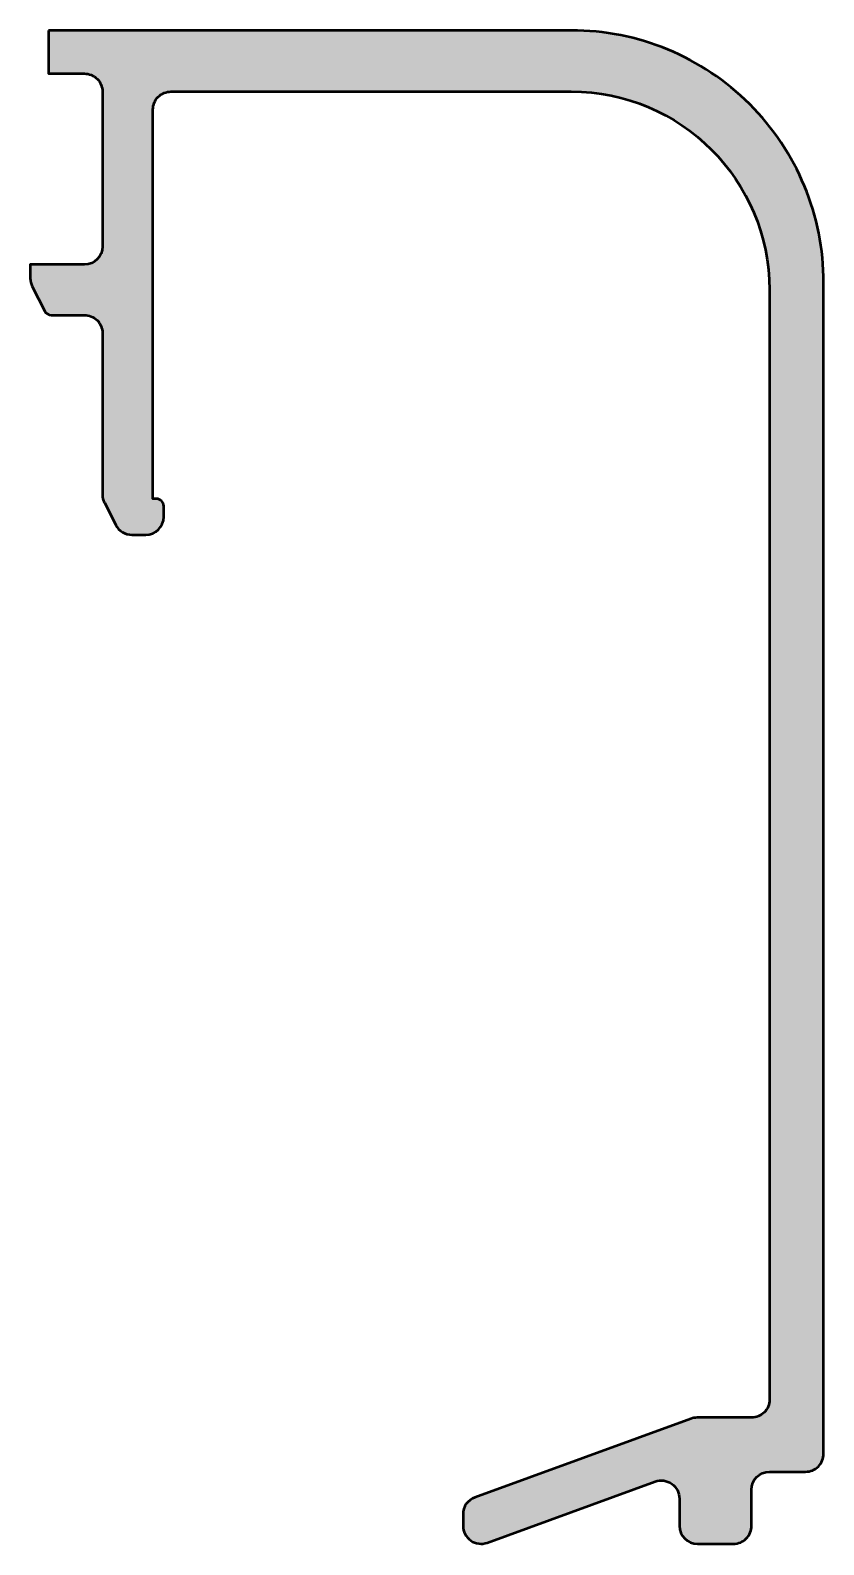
# Model space of a CAD drawing. Extents: x 0 to 22, y -42 to 0.
import ezdxf

# ---------------------------------------------------------------- set-up
doc = ezdxf.new("R2010")
doc.units = 0
doc.layers.add('0S-Alu contour', color=7, linetype='Continuous', lineweight=50)
doc.layers.add('0S-Alu hatch', color=252, linetype='Continuous', lineweight=25)

# ---------------------------------------------------------------- blocks, each defined once
blk = doc.blocks.new('302980__B811E755_FA18_4F34_9C08_E72BB7F58556_')
at = {"layer": '0S-Alu hatch'}
h = blk.add_hatch(color=256, dxfattribs=at)
edge = h.paths.add_edge_path()
edge.add_line((0.5, -0.0001606445293874), (0.5, -1.200042724609375))
edge.add_line((0.5, -1.200042724609375), (1.500015258789062, -1.200103759765625))
edge.add_ellipse((1.500239696294122, -1.699879336889573), major_axis=(-0.4997756275187589, 0), ratio=1, start_angle=179.9707728591037, end_angle=270.02573019076664, ccw=False)
edge.add_line((2.000015258789062, -1.700134277343749), (2.000015258789062, -5.999511718749999))
edge.add_ellipse((1.500015258789062, -5.99951171875), major_axis=(-0.5000000000000002, 0), ratio=1, start_angle=90.00000000000011, end_angle=180, ccw=False)
edge.add_line((1.500015258789062, -6.49951171875), (0, -6.499511718749999))
edge.add_line((0, -6.499511718749999), (0, -6.879464936623131))
edge.add_arc((0.4999999999999965, -6.879464936623131), 0.4999999999999965, 180, 206.9993241898324)
edge.add_line((0.0544940605022873, -7.106454931715998), (0.4029211882428833, -7.790301613271524))
edge.add_arc((0.5811235640419663, -7.699505615234378), 0.1999999999999976, 206.9993241898323, 270)
edge.add_line((0.5811235640419663, -7.899505615234375), (1.500030517578125, -7.899505615234375))
edge.add_ellipse((1.500283009516262, -8.399253123296237), major_axis=(-0.4997475718462469, 0), ratio=1, start_angle=179.9710519393251, end_angle=270.02894806067474, ccw=False)
edge.add_line((2.000030517578124, -8.399505615234375), (2.000030517578125, -12.87998321349462))
edge.add_arc((2.500030517578137, -12.87998321349462), 0.5000000000000129, 180, 206.9985403162579)
edge.add_line((2.054521472632308, -13.10696711352163), (2.370415908176954, -13.72698390002699))
edge.add_arc((2.815924953122776, -13.5), 0.5000000000000038, 206.998540316258, 270.0000000000005)
edge.add_line((2.81592495312278, -14), (3.199691772460937, -14))
edge.add_arc((3.199691772460935, -13.5), 0.5000000000000018, 270.0000000000002, 360)
edge.add_line((3.699691772460937, -13.5), (3.699691772460937, -13.20009155273437))
edge.add_arc((3.499691772460939, -13.20009155273437), 0.1999999999999984, 0, 90.00000000000026)
edge.add_line((3.499691772460938, -13.00009155273437), (3.400039672851562, -13.00009155273437))
edge.add_line((3.400039672851562, -13.00009155273437), (3.400039672851562, -2.200111865997314))
edge.add_ellipse((3.899789782410582, -2.199861975556334), major_axis=(-0.4997501720354725, 0), ratio=1, start_angle=-90.02864965137923, end_angle=0.02864965138127218, ccw=False)
edge.add_line((3.900039672851562, -1.700111865997314), (14.99999237060547, -1.700111865997314))
edge.add_ellipse((14.99990358113158, -7.200185396456968), major_axis=(-5.500073531176332, 0), ratio=1, start_angle=180.0007659872352, end_angle=269.9990750556169, ccw=False)
edge.add_line((20.4999771118164, -7.200111865997315), (20.4999771118164, -38.00007248553486))
edge.add_ellipse((20.00045794826522, -38.00045029674071), major_axis=(-0.4995193064298774, 0), ratio=1, start_angle=89.96016152202708, end_angle=180.0433356415532, ccw=False)
edge.add_line((20.0001106262207, -38.49996948242188), (18.49047045538749, -38.49996948242188))
edge.add_arc((18.49047045538748, -38.99996948242194), 0.500000000000057, 89.99999999999876, 110.0099813723419)
edge.add_line((18.31937853542262, -38.5301529704486), (12.32918273823829, -40.71158779401621))
edge.add_arc((12.50027465820311, -41.18140430598949), 0.4999999999999865, 110.0099813723413, 180)
edge.add_line((12.00027465820312, -41.18140430598949), (12.00027465820312, -41.500244140625))
edge.add_arc((12.5005549725629, -41.50006366194601), 0.5002803469140825, 180.0206697442409, 289.9575201475354)
edge.add_line((12.67131233590424, -41.97030014327554), (17.32919682601016, -40.27391614099553))
edge.add_ellipse((17.49980275725248, -40.74434656025951), major_axis=(-0.5004109942276852, 0), ratio=1, start_angle=180.0410499876249, end_angle=289.9336435905562, ccw=False)
edge.add_line((18.00021362304687, -40.74398803710937), (18.00021362304687, -41.49996948242188))
edge.add_arc((18.50031819139825, -41.4998649140705), 0.500104579283636, 180.0119801447376, 269.9880198552538)
edge.add_line((18.50021362304688, -41.99996948242188), (19.50021362304687, -41.99996948242188))
edge.add_arc((19.50023403554659, -41.4999898949216), 0.4999795879169718, 269.9976608043376, 360.0023391955174)
edge.add_line((20.00021362304687, -41.49996948242188), (20.00021362304687, -40.49996948242188))
edge.add_ellipse((20.50024029598437, -40.49999615535938), major_axis=(-0.5000266736489019, 0), ratio=1, start_angle=270.00305633044695, end_angle=359.99694366969146, ccw=False)
edge.add_line((20.50021362304686, -39.99996948242189), (21.50021362304687, -39.99996948242188))
edge.add_arc((21.50023402589102, -39.50022639649649), 0.4997430863418783, 269.9976608043366, 360.0023391956732)
edge.add_line((21.99997711181641, -39.50020599365235), (21.99997711181641, -7.000099658966064))
edge.add_arc((15.00004100418418, -7.00009675199327), 6.999936107632829, 359.9999762166183, 450.0003980748909)
edge.add_line((14.99999237060547, -0.0001606445293865), (0.5, -0.0001606445293874))
at = {"layer": '0S-Alu contour', "color": 7}
for points in [[(0.5, -0.0001606445293874), (0.5, -1.200042724609375), (1.500015258789062, -1.200103759765625)], [(14.99999237060547, -0.0001606445293865), (0.5, -0.0001606445293874)], [(2.000015258789062, -1.700134277343749), (2.000015258789062, -5.999511718749999)], [(3.900039672851562, -1.700111865997314), (14.99999237060547, -1.700111865997314)], [(3.499691772460938, -13.00009155273437), (3.400039672851562, -13.00009155273437), (3.400039672851562, -2.200111865997314)], [(1.500015258789062, -6.49951171875), (0, -6.499511718749999), (0, -6.879464936623131)], [(0.0544940605022873, -7.106454931715998), (0.4029211882428833, -7.790301613271524)], [(21.99997711181641, -39.50020599365235), (21.99997711181641, -7.000099658966064)], [(20.4999771118164, -7.200111865997315), (20.4999771118164, -38.00007248553486)], [(0.5811235640419663, -7.899505615234375), (1.500030517578125, -7.899505615234375)], [(2.000030517578124, -8.399505615234375), (2.000030517578125, -12.87998321349462)], [(2.054521472632308, -13.10696711352163), (2.370415908176954, -13.72698390002699)], [(3.699691772460937, -13.5), (3.699691772460937, -13.20009155273437)], [(2.81592495312278, -14), (3.199691772460937, -14)], [(18.31937853542262, -38.5301529704486), (12.32918273823829, -40.71158779401621)], [(20.0001106262207, -38.49996948242188), (18.49047045538749, -38.49996948242188)], [(12.67131233590424, -41.97030014327554), (17.32919682601016, -40.27391614099553)], [(20.50021362304686, -39.99996948242189), (21.50021362304687, -39.99996948242188)], [(18.00021362304687, -40.74398803710937), (18.00021362304687, -41.49996948242188)], [(20.00021362304687, -41.49996948242188), (20.00021362304687, -40.49996948242188)], [(12.00027465820312, -41.18140430598949), (12.00027465820312, -41.500244140625)], [(18.50021362304688, -41.99996948242188), (19.50021362304687, -41.99996948242188)]]:
    blk.add_lwpolyline(points, dxfattribs=at)
for centre, radius, start, end in [((15.00004100418418, -7.00009675199327), 6.999936107632829, 359.9999762166183, 90.00039807489091), ((0.4999999999999965, -6.879464936623131), 0.4999999999999965, 180, 206.9993241898324), ((0.5811235640419663, -7.699505615234378), 0.1999999999999976, 206.9993241898323, 270), ((2.500030517578137, -12.87998321349462), 0.5000000000000129, 180, 206.9985403162579), ((3.499691772460939, -13.20009155273437), 0.1999999999999984, 0, 90.00000000000026), ((2.815924953122776, -13.5), 0.5000000000000038, 206.998540316258, 270.0000000000005), ((3.199691772460935, -13.5), 0.5000000000000018, 270.0000000000002, 0), ((18.49047045538748, -38.99996948242194), 0.500000000000057, 89.99999999999876, 110.0099813723419), ((21.50023402589102, -39.50022639649649), 0.4997430863418783, 269.9976608043366, 0.0023391956732002), ((12.50027465820311, -41.18140430598949), 0.4999999999999865, 110.0099813723413, 180), ((12.5005549725629, -41.50006366194601), 0.5002803469140825, 180.0206697442409, 289.9575201475354), ((18.50031819139825, -41.4998649140705), 0.500104579283636, 180.0119801447376, 269.9880198552538), ((19.50023403554659, -41.4999898949216), 0.4999795879169718, 269.9976608043376, 0.0023391955173925)]:
    blk.add_arc(centre, radius, start, end, dxfattribs=at)
at = {"layer": '0S-Alu contour', "color": 7, "extrusion": (0, 0, -1)}
for centre, radius, start, end in [((-1.500239696294122, -1.699879336889573), 0.4997756275187589, 89.97426980923336, 180.0292271408964), ((-3.899789782410582, -2.199861975556334), 0.4997501720354725, 359.9713503486187, 90.02864965137915), ((-14.99990358113158, -7.200185396456968), 5.500073531176332, 90.00092494438307, 179.9992340127648), ((-1.500015258789062, -5.99951171875), 0.5000000000000002, 180, 269.9999999999999), ((-1.500283009516262, -8.399253123296237), 0.4997475718462469, 89.97105193932528, 180.0289480606749), ((-20.00045794826522, -38.00045029674071), 0.4995193064298774, 179.9566643584468, 270.0398384779729), ((-17.49980275725248, -40.74434656025951), 0.5004109942276852, 70.0663564094438, 179.9589500123751), ((-20.50024029598437, -40.49999615535938), 0.5000266736489019, 0.0030563303085188, 89.99694366955303)]:
    blk.add_arc(centre, radius, start, end, dxfattribs=at)
blk = doc.blocks.new('302980__4CFA9293_ED04_42DF_AA51_3922420CA707_')
at = {"layer": '0S-Alu contour', "color": 7}
blk.add_blockref('302980__B811E755_FA18_4F34_9C08_E72BB7F58556_', (0, 0), dxfattribs=at)

msp = doc.modelspace()

# ---------------------------------------------------------------- block references
at = {"layer": '0S-Alu contour', "color": 7}
msp.add_blockref('302980__4CFA9293_ED04_42DF_AA51_3922420CA707_', (0, 0), dxfattribs=at)

doc.saveas('drawing.dxf')
